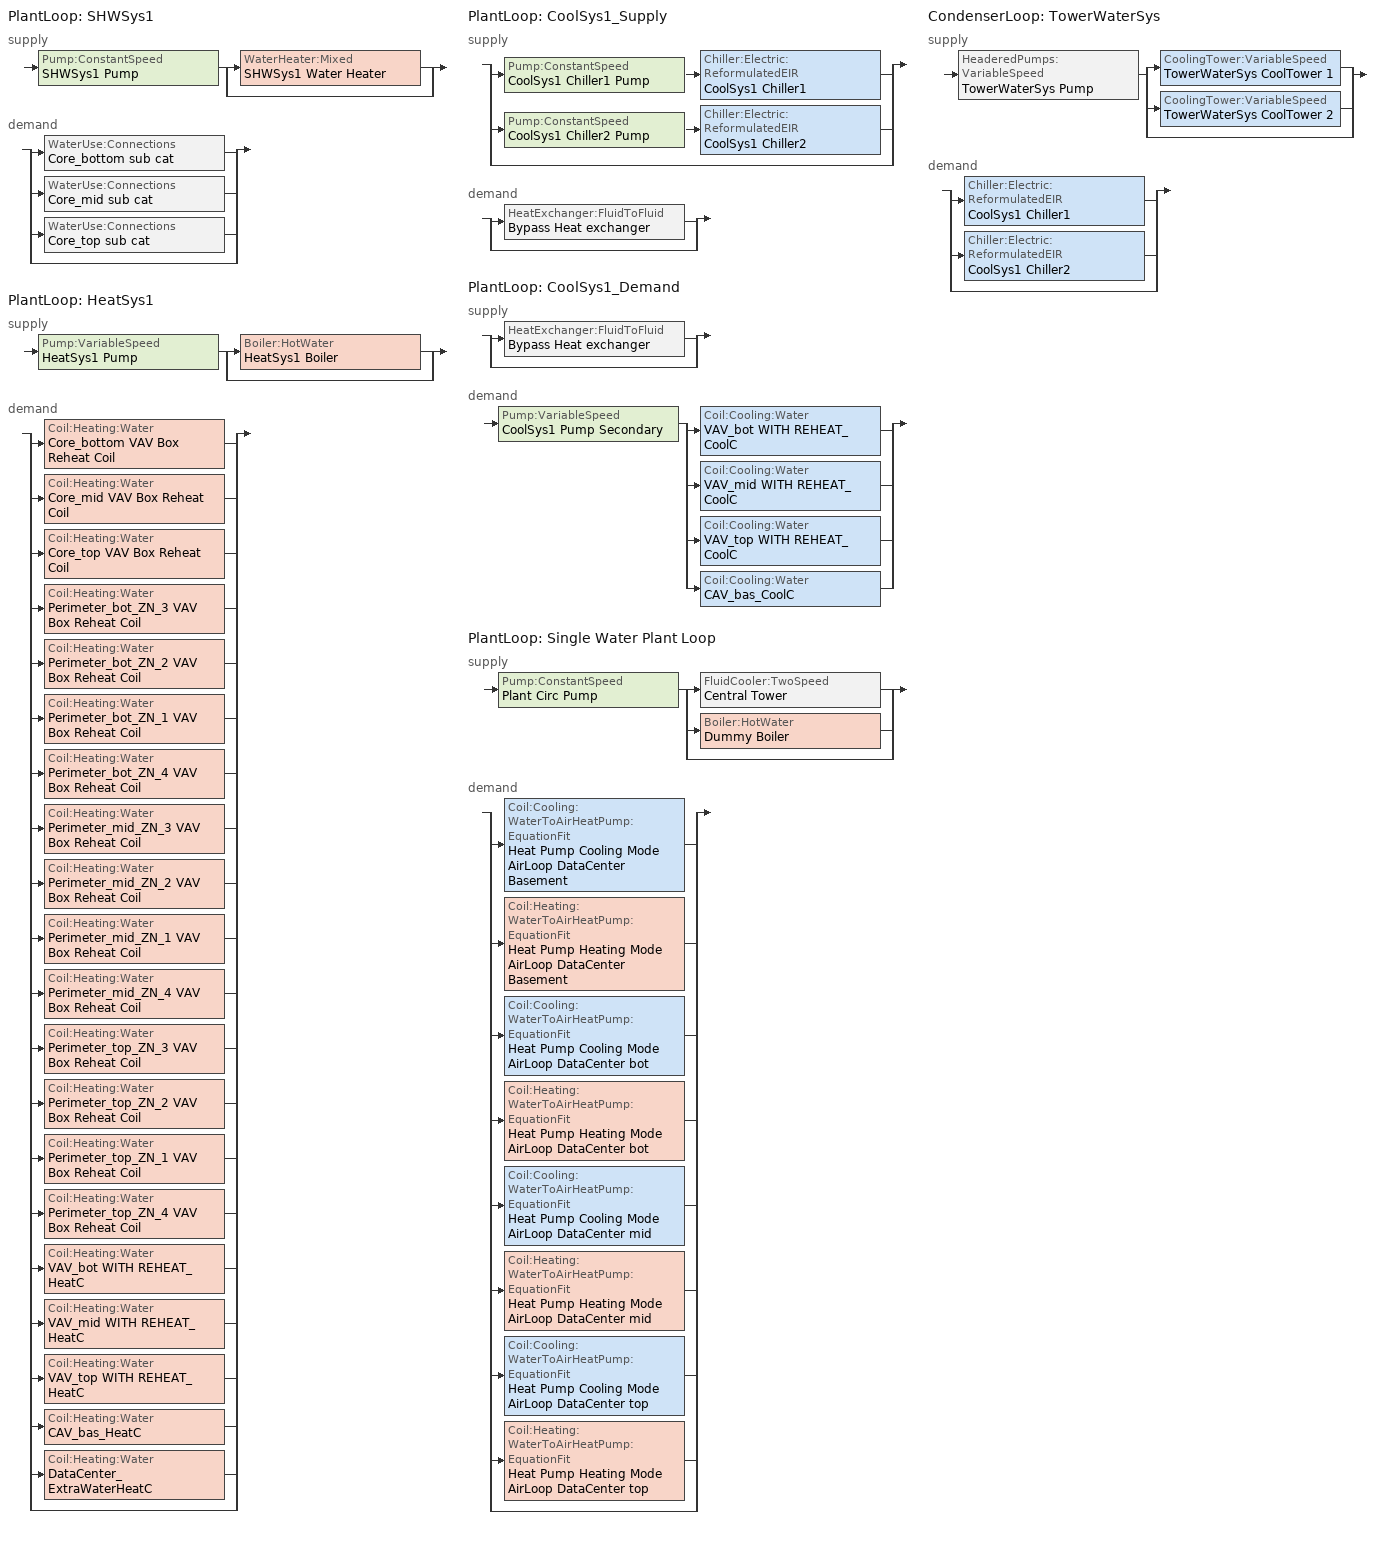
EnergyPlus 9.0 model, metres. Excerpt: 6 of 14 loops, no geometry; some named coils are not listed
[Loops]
PlantLoop 'SHWSys1'
 supply: Pump:ConstantSpeed 'SHWSys1 Pump' > split
  | WaterHeater:Mixed 'SHWSys1 Water Heater'
  | bypass
 demand: split
  | WaterUse:Connections 'Core_bottom sub cat'
  | WaterUse:Connections 'Core_mid sub cat'
  | WaterUse:Connections 'Core_top sub cat'
  | bypass
PlantLoop 'HeatSys1'
 supply: Pump:VariableSpeed 'HeatSys1 Pump' > split
  | Boiler:HotWater 'HeatSys1 Boiler'
  | bypass
 demand: split
  | Coil:Heating:Water 'Core_bottom VAV Box Reheat Coil'
  | Coil:Heating:Water 'Core_mid VAV Box Reheat Coil'
  | Coil:Heating:Water 'Core_top VAV Box Reheat Coil'
  | Coil:Heating:Water 'Perimeter_bot_ZN_3 VAV Box Reheat Coil'
  | Coil:Heating:Water 'Perimeter_bot_ZN_2 VAV Box Reheat Coil'
  | Coil:Heating:Water 'Perimeter_bot_ZN_1 VAV Box Reheat Coil'
  | Coil:Heating:Water 'Perimeter_bot_ZN_4 VAV Box Reheat Coil'
  | Coil:Heating:Water 'Perimeter_mid_ZN_3 VAV Box Reheat Coil'
  | Coil:Heating:Water 'Perimeter_mid_ZN_2 VAV Box Reheat Coil'
  | Coil:Heating:Water 'Perimeter_mid_ZN_1 VAV Box Reheat Coil'
  | Coil:Heating:Water 'Perimeter_mid_ZN_4 VAV Box Reheat Coil'
  | Coil:Heating:Water 'Perimeter_top_ZN_3 VAV Box Reheat Coil'
  | Coil:Heating:Water 'Perimeter_top_ZN_2 VAV Box Reheat Coil'
  | Coil:Heating:Water 'Perimeter_top_ZN_1 VAV Box Reheat Coil'
  | Coil:Heating:Water 'Perimeter_top_ZN_4 VAV Box Reheat Coil'
  | Coil:Heating:Water 'VAV_bot WITH REHEAT_HeatC'
  | Coil:Heating:Water 'VAV_mid WITH REHEAT_HeatC'
  | Coil:Heating:Water 'VAV_top WITH REHEAT_HeatC'
  | Coil:Heating:Water 'CAV_bas_HeatC'
  | Coil:Heating:Water 'DataCenter_ExtraWaterHeatC'
  | bypass
PlantLoop 'CoolSys1_Supply'
 supply: split
  | Pump:ConstantSpeed 'CoolSys1 Chiller1 Pump' > Chiller:Electric:ReformulatedEIR 'CoolSys1 Chiller1'
  | Pump:ConstantSpeed 'CoolSys1 Chiller2 Pump' > Chiller:Electric:ReformulatedEIR 'CoolSys1 Chiller2'
  | bypass
 demand: split
  | HeatExchanger:FluidToFluid 'Bypass Heat exchanger'
  | bypass
PlantLoop 'CoolSys1_Demand'
 supply: split
  | HeatExchanger:FluidToFluid 'Bypass Heat exchanger'
  | bypass
 demand: Pump:VariableSpeed 'CoolSys1 Pump Secondary' > split
  | Coil:Cooling:Water 'VAV_bot WITH REHEAT_CoolC'
  | Coil:Cooling:Water 'VAV_mid WITH REHEAT_CoolC'
  | Coil:Cooling:Water 'VAV_top WITH REHEAT_CoolC'
  | Coil:Cooling:Water 'CAV_bas_CoolC'
PlantLoop 'Single Water Plant Loop'
 supply: Pump:ConstantSpeed 'Plant Circ Pump' > split
  | FluidCooler:TwoSpeed 'Central Tower'
  | Boiler:HotWater 'Dummy Boiler'
  | bypass
 demand: split
  | Coil:Cooling:WaterToAirHeatPump:EquationFit 'Heat Pump Cooling Mode AirLoop DataCenter Basement'
  | Coil:Heating:WaterToAirHeatPump:EquationFit 'Heat Pump Heating Mode AirLoop DataCenter Basement'
  | Coil:Cooling:WaterToAirHeatPump:EquationFit 'Heat Pump Cooling Mode AirLoop DataCenter bot'
  | Coil:Heating:WaterToAirHeatPump:EquationFit 'Heat Pump Heating Mode AirLoop DataCenter bot'
  | Coil:Cooling:WaterToAirHeatPump:EquationFit 'Heat Pump Cooling Mode AirLoop DataCenter mid'
  | Coil:Heating:WaterToAirHeatPump:EquationFit 'Heat Pump Heating Mode AirLoop DataCenter mid'
  | Coil:Cooling:WaterToAirHeatPump:EquationFit 'Heat Pump Cooling Mode AirLoop DataCenter top'
  | Coil:Heating:WaterToAirHeatPump:EquationFit 'Heat Pump Heating Mode AirLoop DataCenter top'
  | bypass
CondenserLoop 'TowerWaterSys'
 supply: HeaderedPumps:VariableSpeed 'TowerWaterSys Pump' > split
  | CoolingTower:VariableSpeed 'TowerWaterSys CoolTower 1'
  | CoolingTower:VariableSpeed 'TowerWaterSys CoolTower 2'
  | bypass
 demand: split
  | Chiller:Electric:ReformulatedEIR 'CoolSys1 Chiller1'
  | Chiller:Electric:ReformulatedEIR 'CoolSys1 Chiller2'
  | bypass
[Sizing:Plant]
Name | Loop Type | Design Loop Exit Temperature {C} | Loop Design Temperature Difference {deltaC} | Sizing Option | Zone Timesteps in Averaging Window | Coincident Sizing Factor Mode
SHWSys1 | Heating | 60 | 5
HeatSys1 | Heating | 82 | 11
CoolSys1_Supply; CoolSys1_Demand | Cooling | 6.67 | 8.33
TowerWaterSys | Condenser | 29.4444 | 5.55556 | Coincident | 6 | GlobalCoolingSizingFactor
Single Water Plant Loop | Heating | 39 | 11
[PlantLoop] Minimum Loop Flow Rate {m3/s}=0
Name | Fluid Type | Plant Equipment Operation Scheme | Maximum Loop Temperature {C} | Minimum Loop Temperature {C} | Maximum Loop Flow Rate {m3/s} | Plant Loop Volume {m3} | Load Distribution Scheme | User Defined Fluid Type | Plant Loop Demand Calculation Scheme
SHWSys1 | WATER | SHWSys1 Loop Operation Scheme List | 60 | 10 | AUTOSIZE | AUTOSIZE | Optimal
HeatSys1 | WATER | HeatSys1 Loop Operation Scheme List | 100 | 10 | AUTOSIZE | AUTOSIZE | Optimal
CoolSys1_Supply | WATER | CoolSys1 Loop Operation Scheme List | 98 | 1 | AUTOSIZE | autocalculate | UniformLoad
CoolSys1_Demand | Water | CoolSys1 Sec Loop Operation | 98 | 1 | autosize | autocalculate | UniformLoad
Single Water Plant Loop | UserDefinedFluidType | Plant Loop Operation | 35 | 10 | autosize | autocalculate | SequentialLoad | EthyleneGlycol40Percent | DualSetpointDeadband
[CondenserLoop]
TowerWaterSys: Fluid Type=Water; Condenser Equipment Operation Scheme=TowerWaterSys Loop Operation Scheme List; Maximum Loop Temperature {C}=80; Minimum Loop Temperature {C}=5; Maximum Loop Flow Rate {m3/s}=AUTOSIZE; Minimum Loop Flow Rate {m3/s}=0; Condenser Loop Volume {m3}=AUTOSIZE; Load Distribution Scheme=SequentialLoad
[PlantEquipmentOperationSchemes]
Name | Control Scheme 1 | Control Scheme 1 Schedule
SHWSys1 Loop Operation Scheme List | SHWSys1 Operation Scheme | PlantOnSched
HeatSys1 Loop Operation Scheme List | HeatSys1 Operation Scheme | PlantOnSched
CoolSys1 Loop Operation Scheme List | CoolSys1 Operation Scheme | PlantOnSched
CoolSys1 Sec Loop Operation | CoolSys1 Sec Operation Scheme | PlantOnSched
Plant Loop Operation | WSHPPlant Operation Scheme | Always_On
[CondenserEquipmentOperationSchemes]
TowerWaterSys Loop Operation Scheme List: Control Scheme 1=TowerWaterSys Operation Scheme; Control Scheme 1 Schedule=PlantOnSched
[PlantEquipmentOperation:CoolingLoad] Load Range 1 Lower Limit {W}=0; Load Range 1 Upper Limit {W}=957015
Name | Range 1 Equipment List | Load Range 2 Lower Limit {W} | Load Range 2 Upper Limit {W} | Range 2 Equipment List
CoolSys1 Operation Scheme | CoolSys1 Equipment List 1 | 957015 | 100000000000000 | CoolSys1 Equipment List 2
CoolSys1 Sec Operation Scheme | CoolSys1 HeatExchanger
TowerWaterSys Operation Scheme | TowerWaterSys Equipment List 1 | 957015 | 100000000000000 | TowerWaterSys Equipment List 2
[PlantEquipmentOperation:HeatingLoad] Load Range 1 Lower Limit {W}=0; Load Range 1 Upper Limit {W}=1000000000000000
Name | Range 1 Equipment List
SHWSys1 Operation Scheme | SHWSys1 Equipment List
HeatSys1 Operation Scheme | HeatSys1 Equipment List
[PlantEquipmentOperation:ComponentSetpoint]
WSHPPlant Operation Scheme: Equipment 1=Central Tower; Component 1 Flow Rate {m3/s}=autosize; Operation 1 Type=Cooling; Equipment 2=Dummy Boiler; Component 2 Flow Rate {m3/s}=autosize; Operation 2 Type=Heating
[PlantEquipmentList]
SHWSys1 Equipment List: SHWSys1 Water Heater
HeatSys1 Equipment List: HeatSys1 Boiler
CoolSys1 Equipment List 1: CoolSys1 Chiller1
CoolSys1 Equipment List 2: CoolSys1 Chiller1, CoolSys1 Chiller2
CoolSys1 HeatExchanger: Bypass Heat exchanger
[CondenserEquipmentList]
TowerWaterSys Equipment List 1: TowerWaterSys CoolTower 1
TowerWaterSys Equipment List 2: TowerWaterSys CoolTower 1, TowerWaterSys CoolTower 2
[SetpointManager:Scheduled] Control Variable=Temperature
Name | Schedule | Setpoint Node or NodeList
SHWSys1 Loop Setpoint Manager | SHWSys1-Loop-Temp-Schedule | SHWSys1 Supply Outlet Node
HeatSys1 Loop Setpoint Manager | HW-Loop-Temp-Schedule | HeatSys1 Supply Outlet Node
CoolSys1 Loop Setpoint Manager | CW-Loop-Temp-Schedule | CoolSys1 Supply Outlet Node
TowerWaterSystem Loop Setpoint Manager | Tower-Loop-Temp-Schedule | TowerWaterSys Supply Outlet Node
CoolSys1 Loop Plant Demand Inlet Setpoint Manager | CW-Loop-Temp-Schedule | CoolSys1 Demand Inlet Node
HeatSys1 Boiler Setpoint Manager | HW-Loop-Temp-Schedule | HeatSys1 Supply Equipment Outlet Node
[SetpointManager:Scheduled:DualSetpoint]
Water Loop Setpoint Manager: Control Variable=Temperature; High Setpoint Schedule=PLANT LOOP HIGH TEMP SCHEDULE; Low Setpoint Schedule=PLANT LOOP LOW TEMP SCHEDULE; Setpoint Node or NodeList=Plant Supply Outlet Node
[Boiler:HotWater] Efficiency Curve Temperature Evaluation Variable=LeavingBoiler; Minimum Part Load Ratio=0; Maximum Part Load Ratio=1.2; Optimum Part Load Ratio=1; Water Outlet Upper Temperature Limit {C}=95
Name | Fuel Type | Nominal Capacity {W} | Nominal Thermal Efficiency | Normalized Boiler Efficiency Curve | Design Water Flow Rate {m3/s} | Boiler Flow Mode
HeatSys1 Boiler | NATURALGAS | 2.12113e+06 | 0.8125 | HeatSys1 Boiler Efficiency Curve | AUTOSIZE | LeavingSetpointModulated
Dummy Boiler | NaturalGas | 93894.07 | 0.8 | Dummy Boiler Efficiency Curve | autosize | ConstantFlow
[Chiller:Electric:ReformulatedEIR] Reference Capacity {W}=957015; Reference COP {W/W}=5.33; Reference Leaving Chilled Water Temperature {C}=6.67; Reference Leaving Condenser Water Temperature {C}=34.4444; Reference Chilled Water Flow Rate {m3/s}=0.0271745; Reference Condenser Water Flow Rate {m3/s}=AutoSize; Cooling Capacity Function of Temperature Curve=WC_PD_2010_PB_CAPFT; Electric Input to Cooling Output Ratio Function of Temperature Curve=WC_PD_2010_PB_EIRFT; Electric Input to Cooling Output Ratio Function of Part Load Ratio Curve Type=LeavingCondenserWaterTemperature; Electric Input to Cooling Output Ratio Function of Part Load Ratio Curve=WC_PD_150to300_2010_PB_EIRFPLR; Minimum Part Load Ratio=0.1; Maximum Part Load Ratio=1; Optimum Part Load Ratio=1; Minimum Unloading Ratio=0.1; Leaving Chilled Water Lower Temperature Limit {C}=5; Chiller Flow Mode Type=ConstantFlow; Design Heat Recovery Water Flow Rate {m3/s}=0
CoolSys1 Chiller1; CoolSys1 Chiller2
[WaterHeater:Mixed]
SHWSys1 Water Heater: Tank Volume {m3}=1.135624; Setpoint Temperature Schedule=SHWSys1 Water Heater Setpoint Temperature Schedule; Deadband Temperature Difference {deltaC}=2; Maximum Temperature Limit {C}=82.2222; Heater Control Type=Cycle; Heater Maximum Capacity {W}=87921.32; Heater Fuel Type=NATURALGAS; Heater Thermal Efficiency=0.803989; Off Cycle Parasitic Fuel Consumption Rate {W}=7280.88; Off Cycle Parasitic Fuel Type=NATURALGAS; Off Cycle Parasitic Heat Fraction to Tank=0.8; On Cycle Parasitic Fuel Consumption Rate {W}=7280.88; On Cycle Parasitic Fuel Type=NATURALGAS; Ambient Temperature Indicator=zone; Ambient Temperature Zone=BASEMENT; Off Cycle Loss Coefficient to Ambient Temperature {W/K}=11.2541; On Cycle Loss Coefficient to Ambient Temperature {W/K}=11.2541; Use Side Effectiveness=1; Source Side Effectiveness=1; Use Side Design Flow Rate {m3/s}=AUTOSIZE; Source Side Design Flow Rate {m3/s}=AUTOSIZE; Indirect Water Heating Recovery Time {hr}=1.5
[CoolingTower:VariableSpeed] Model Type=CoolToolsCrossFlow; Design Inlet Air Wet-Bulb Temperature {C}=20; Design Approach Temperature {deltaC}=5.55556; Design Range Temperature {deltaC}=5.55556; Design Water Flow Rate {m3/s}=0.039354; Design Air Flow Rate {m3/s}=autosize; Design Fan Power {W}=13998.5; Fan Power Ratio Function of Air Flow Rate Ratio Curve=Tower_Fan_Curve; Minimum Air Flow Rate Ratio=0.2; Fraction of Tower Capacity in Free Convection Regime=0.125; Number of Cells=2; Cell Control              !- Cell Control=MaximalCell; Sizing Factor=1
TowerWaterSys CoolTower 1; TowerWaterSys CoolTower 2
[FluidCooler:TwoSpeed]
Central Tower: Performance Input Method=NominalCapacity; Low Fan Speed U-Factor Times Area Sizing Factor=0.6; High Speed Nominal Capacity {W}=582060; Low Speed Nominal Capacity {W}=291030; Low Speed Nominal Capacity Sizing Factor=0.5; Design Entering Water Temperature {C}=51.67; Design Entering Air Temperature {C}=35; Design Entering Air Wet-bulb Temperature {C}=25.6; Design Water Flow Rate {m3/s}=autosize; High Fan Speed Air Flow Rate {m3/s}=autosize; High Fan Speed Fan Power {W}=43776.2; Low Fan Speed Air Flow Rate {m3/s}=autocalculate; Low Fan Speed Air Flow Rate Sizing Factor=0.5; Low Fan Speed Fan Power {W}=autocalculate; Low Fan Speed Fan Power Sizing Factor=0.16
[Pump:ConstantSpeed] Fraction of Motor Inefficiencies to Fluid Stream=0; Pump Control Type=Intermittent
Name | Design Flow Rate {m3/s} | Design Pump Head {Pa} | Design Power Consumption {W} | Motor Efficiency
SHWSys1 Pump | AUTOSIZE | 29891 | AUTOSIZE | 0.3
CoolSys1 Chiller1 Pump; CoolSys1 Chiller2 Pump | AUTOSIZE | 44761.3 | AUTOSIZE | 0.909
Plant Circ Pump | autosize | 179045 | autosize | 0.909
[Pump:VariableSpeed]
HeatSys1 Pump: AUTOSIZE, 179352, AUTOSIZE, 0.909, 0, 0, 0.0205, 0.4101, 0.5753, 0, Intermittent
CoolSys1 Pump Secondary: autosize, 134284, autosize, 0.909, 0, 0, 0.0205, 0.4101, 0.5753, 0, Intermittent
[HeaderedPumps:VariableSpeed]
TowerWaterSys Pump: Total Design Flow Rate {m3/s}=AUTOSIZE; Number of Pumps in Bank=2; Flow Sequencing Control Scheme=SEQUENTIAL; Design Pump Head {Pa}=148557; Design Power Consumption {W}=autosize; Motor Efficiency=0.909; Fraction of Motor Inefficiencies to Fluid Stream=0; Coefficient 1 of the Part Load Performance Curve=0; Coefficient 2 of the Part Load Performance Curve=0.0216; Coefficient 3 of the Part Load Performance Curve=-0.0325; Coefficient 4 of the Part Load Performance Curve=1.0095; Minimum Flow Rate Fraction=0; Pump Control Type=Intermittent
[Coil:Heating:Water] Availability Schedule=ALWAYS_ON; U-Factor Times Area Value {W/K}=AUTOSIZE; Maximum Water Flow Rate {m3/s}=AUTOSIZE; Performance Input Method=UFactorTimesAreaAndDesignWaterFlowRate; Rated Capacity {W}=AUTOSIZE; Rated Inlet Water Temperature {C}=82.2; Rated Inlet Air Temperature {C}=12.8; Rated Outlet Water Temperature {C}=71.1; Rated Outlet Air Temperature {C}=40
Core_bottom VAV Box Reheat Coil; Core_mid VAV Box Reheat Coil; Core_top VAV Box Reheat Coil; Perimeter_bot_ZN_3 VAV Box Reheat Coil; Perimeter_bot_ZN_2 VAV Box Reheat Coil; Perimeter_bot_ZN_1 VAV Box Reheat Coil; Perimeter_bot_ZN_4 VAV Box Reheat Coil; Perimeter_mid_ZN_3 VAV Box Reheat Coil; Perimeter_mid_ZN_2 VAV Box Reheat Coil; Perimeter_mid_ZN_1 VAV Box Reheat Coil; Perimeter_mid_ZN_4 VAV Box Reheat Coil; Perimeter_top_ZN_3 VAV Box Reheat Coil; Perimeter_top_ZN_2 VAV Box Reheat Coil; Perimeter_top_ZN_1 VAV Box Reheat Coil; Perimeter_top_ZN_4 VAV Box Reheat Coil
[Coil:Cooling:WaterToAirHeatPump:EquationFit] Rated Air Flow Rate {m3/s}=autosize; Rated Water Flow Rate {m3/s}=autosize; Gross Rated Total Cooling Capacity {W}=autosize; Gross Rated Sensible Cooling Capacity {W}=autosize; Total Cooling Capacity Coefficient 1=-4.30267; Total Cooling Capacity Coefficient 2=7.18537; Total Cooling Capacity Coefficient 3=-2.23947; Total Cooling Capacity Coefficient 4=0.139996; Total Cooling Capacity Coefficient 5=0.10266; Sensible Cooling Capacity Coefficient 1=6.00194; Sensible Cooling Capacity Coefficient 2=22.6301; Sensible Cooling Capacity Coefficient 3=-26.7961; Sensible Cooling Capacity Coefficient 4=-1.72375; Sensible Cooling Capacity Coefficient 5=0.490645; Sensible Cooling Capacity Coefficient 6=0.0693119; Cooling Power Consumption Coefficient 1=-5.67776; Cooling Power Consumption Coefficient 2=0.438988; Cooling Power Consumption Coefficient 3=5.84528; Cooling Power Consumption Coefficient 4=0.141606; Cooling Power Consumption Coefficient 5=-0.168728; Nominal Time for Condensate Removal to Begin {s}=0; Ratio of Initial Moisture Evaporation Rate and Steady State Latent Capacity=0
Name | Gross Rated Cooling COP
Heat Pump Cooling Mode AirLoop DataCenter Basement | 3.87874
Heat Pump Cooling Mode AirLoop DataCenter bot; Heat Pump Cooling Mode AirLoop DataCenter mid; Heat Pump Cooling Mode AirLoop DataCenter top | 4.00526
[Coil:Heating:WaterToAirHeatPump:EquationFit] Rated Air Flow Rate {m3/s}=autosize; Rated Water Flow Rate {m3/s}=autosize; Gross Rated Heating Capacity {W}=autosize; Gross Rated Heating COP=4.2; Heating Capacity Coefficient 1=0.237847; Heating Capacity Coefficient 2=-3.35824; Heating Capacity Coefficient 3=3.8064; Heating Capacity Coefficient 4=0.1792; Heating Capacity Coefficient 5=0.128607; Heating Power Consumption Coefficient 1=-3.79176; Heating Power Consumption Coefficient 2=3.38799; Heating Power Consumption Coefficient 3=1.50226; Heating Power Consumption Coefficient 4=-0.177654; Heating Power Consumption Coefficient 5=-0.10308
Heat Pump HEATING Mode AirLoop DataCenter Basement; Heat Pump HEATING Mode AirLoop DataCenter bot; Heat Pump HEATING Mode AirLoop DataCenter mid; Heat Pump HEATING Mode AirLoop DataCenter top
[WaterUse:Equipment] Peak Flow Rate {m3/s}=3.66667e-05; Flow Rate Fraction Schedule=BLDG_SWH_SCH
Name | Target Temperature Schedule | Hot Water Supply Temperature Schedule | Zone | Sensible Fraction Schedule | Latent Fraction Schedule
Core_bottom sub cat | Core_bottom sub cat Temp Sched | Core_bottom sub catHot Supply Temp Sched | Core_bottom | Core_bottom sub cat Sensible fract sched | Core_bottom sub cat Latent fract sched
Core_mid sub cat | Core_mid sub cat Temp Sched | Core_mid sub catHot Supply Temp Sched | Core_mid | Core_mid sub cat Sensible fract sched | Core_mid sub cat Latent fract sched
Core_top sub cat | Core_top sub cat Temp Sched | Core_top sub catHot Supply Temp Sched | Core_top | Core_top sub cat Sensible fract sched | Core_top sub cat Latent fract sched
[WaterUse:Connections]
Name | Water Use Equipment 1
Core_bottom sub cat | Core_bottom sub cat
Core_mid sub cat | Core_mid sub cat
Core_top sub cat | Core_top sub cat
[EnergyManagementSystem:Sensor]
Name | Output:Variable or Output:Meter Index Key | Output:Variable or Output:Meter
DataCenter_FanMassFlow | AirLoop DataCenter Basement Supply Fan Outlet | System Node Mass Flow Rate
DataCenter_CLG_SP | Cooling Coil Air Outlet Node AirLoop DataCenter Basement | System Node Setpoint Temperature
Tower_PumpMassFlow | TowerWaterSys Supply Inlet Node | System Node Mass Flow Rate
Chiller1_Status | CoolSys1 Chiller1 | Chiller Electric Power
Chiller2_Status | CoolSys1 Chiller2 | Chiller Electric Power
BoilerPLR | HeatSys1 Boiler | Boiler Part Load Ratio
ChillerPlantDemandLoad | CoolSys1_Supply | Plant Supply Side Cooling Demand Rate
[EnergyManagementSystem:Actuator]
Name | Actuated Component Unique | Actuated Component Type | Actuated Component Control Type
Chiller2PumpStatus | COOLSYS1 CHILLER2 PUMP | Plant Component Pump:ConstantSpeed | On/Off Supervisory
Chiller1PumpFlow | COOLSYS1 CHILLER1 PUMP | Pump | Pump Mass Flow Rate
Chiller2PumpFlow | COOLSYS1 CHILLER2 PUMP | Pump | Pump Mass Flow Rate
Chiller2Status | COOLSYS1 CHILLER2 | Plant Component Chiller:Electric:ReformulatedEIR | On/Off Supervisory
[EnergyManagementSystem:Program]
SET_Perimeter_top_ZN_3_Light_EMS_Program: SET Perimeter_top_ZN_3_LSr_IP=0.093*Perimeter_top_ZN_3_LSr/Perimeter_top_ZN_3_Area; IF (Perimeter_top_ZN_3_Occ_Sensor <= 0) && (Perimeter_top_ZN_3_LSr_IP >= 0.02); SET Perimeter_top_ZN_3_Light_Actuator = 0.02*Perimeter_top_ZN_3_Area/0.09290304; ELSE; SET Perimeter_top_ZN_3_Light_Actuator = NULL; ENDIF
SET_Perimeter_top_ZN_2_Light_EMS_Program: SET Perimeter_top_ZN_2_LSr_IP=0.093*Perimeter_top_ZN_2_LSr/Perimeter_top_ZN_2_Area; IF (Perimeter_top_ZN_2_Occ_Sensor <= 0) && (Perimeter_top_ZN_2_LSr_IP >= 0.02); SET Perimeter_top_ZN_2_Light_Actuator = 0.02*Perimeter_top_ZN_2_Area/0.09290304; ELSE; SET Perimeter_top_ZN_2_Light_Actuator = NULL; ENDIF
SET_Perimeter_top_ZN_1_Light_EMS_Program: SET Perimeter_top_ZN_1_LSr_IP=0.093*Perimeter_top_ZN_1_LSr/Perimeter_top_ZN_1_Area; IF (Perimeter_top_ZN_1_Occ_Sensor <= 0) && (Perimeter_top_ZN_1_LSr_IP >= 0.02); SET Perimeter_top_ZN_1_Light_Actuator = 0.02*Perimeter_top_ZN_1_Area/0.09290304; ELSE; SET Perimeter_top_ZN_1_Light_Actuator = NULL; ENDIF
SET_Perimeter_top_ZN_4_Light_EMS_Program: SET Perimeter_top_ZN_4_LSr_IP=0.093*Perimeter_top_ZN_4_LSr/Perimeter_top_ZN_4_Area; IF (Perimeter_top_ZN_4_Occ_Sensor <= 0) && (Perimeter_top_ZN_4_LSr_IP >= 0.02); SET Perimeter_top_ZN_4_Light_Actuator = 0.02*Perimeter_top_ZN_4_Area/0.09290304; ELSE; SET Perimeter_top_ZN_4_Light_Actuator = NULL; ENDIF
[EnergyManagementSystem:GlobalVariable]
DataCenter_PreheatDeltaT
Wired_LTG
BoilerType; CapRated; EtRated; PLRx; Ecx; SkinLossRate
[EnergyManagementSystem:OutputVariable]
Name | EMS Variable | Type of Data in Variable | Update Frequency | Units
DataCenter_ExtraElecHeatC_Status | DataCenter_ExtraElecHeatC_Status | Averaged | SystemTimeStep
DataCenter_ExtraWaterHeatC_Status | DataCenter_ExtraWaterHeatC_Status | Averaged | SystemTimeStep
DataCenter_PreheatDeltaT | DataCenter_PreheatDeltaT | Averaged | SystemTimeStep
Wired_LTG | Wired_LTG | Summed | ZoneTimeStep | J
[EnergyManagementSystem:InternalVariable]
Chiller2PumpDesignFlow: Internal Data Index Key=COOLSYS1 CHILLER2 PUMP; Internal Data Type=Pump Maximum Mass Flow Rate
[ElectricLoadCenter:Transformer]
Transformer 1: Availability Schedule=Always_On; Transformer Usage=PowerInFromGrid; Rated Capacity {VA}=500000; Phase=3; Conductor Material=Aluminum; Full Load Temperature Rise {C}=150; Fraction of Eddy Current Losses=0.1; Performance Input Method=NominalEfficiency; Nameplate Efficiency=0.991; Per Unit Load for Nameplate Efficiency=0.35; Reference Temperature for Nameplate Efficiency {C}=75; Consider Transformer Loss for Utility Cost=Yes; Meter 1=Wired_LTG_Electricity; Meter 2=Wired_Int_EQUIP
[HeatExchanger:FluidToFluid]
Bypass Heat exchanger: Availability Schedule=ALWAYS_ON; Loop Demand Side Design Flow Rate {m3/s}=autosize; Loop Supply Side Design Flow Rate {m3/s}=autosize; Heat Exchange Model Type=Ideal; Heat Exchanger U-Factor Times Area Value {W/K}=autosize; Control Type=UncontrolledOn; Minimum Temperature Difference to Activate Heat Exchanger {deltaC}=0.01; Heat Transfer Metering End Use Type=LoopToLoop; Component Override Cooling Control Temperature Mode=Loop; Sizing Factor=1
[Schedule:Compact]
ALWAYS_ON; PlantOnSched: Through: 12/31, For: AllDays, Until: 24:00, 1
BLDG_SWH_SCH: Through: 12/31, For: Weekdays SummerDesignDay, Until: 05:00, 0, Until: 06:00, 0, Until: 07:00, 0.07, Until: 08:00, 0.19, Until: 09:00, 0.35, Until: 10:00, 0.38, Until: 11:00, 0.39, Until: 12:00, 0.47, Until: 13:00, 0.57, Until: 14:00, 0.54, Until: 15:00, 0.34, Until: 16:00, 0.33, Until: 17:00, 0.44, Until: 18:00, 0.26, Until: 19:00, 0.21, Until: 20:00, 0.15, Until: 21:00, 0.17, Until: 22:00, 0.08, Until: 24:00, 0.05, For: Saturday WinterDesignDay, Until: 05:00, 0, Until: 06:00, 0, Until: 07:00, 0.07, Until: 08:00, 0.11, Until: 09:00, 0.15, Until: 10:00, 0.21, Until: 11:00, 0.19, Until: 12:00, 0.23, Until: 13:00, 0.2, Until: 14:00, 0.19, Until: 15:00, 0.15, Until: 16:00, 0.13, Until: 17:00, 0.14, Until: 21:00, 0.07, Until: 22:00, 0.09, Until: 24:00, 0.05, For: Sunday Holidays AllOtherDays, Until: 06:00, 0, Until: 07:00, 0.07, Until: 11:00, 0.04, Until: 13:00, 0.06, Until: 14:00, 0.09, Until: 15:00, 0.06, Until: 21:00, 0.04, Until: 22:00, 0.07, Until: 24:00, 0.04
CW-Loop-Temp-Schedule: Through: 12/31, For: AllDays, Until: 24:00, 6.7
HW-Loop-Temp-Schedule: Through: 12/31, For: AllDays, Until: 24:00, 82
Tower-Loop-Temp-Schedule: Through: 12/31, For: AllDays, Until: 24:00, 21.1
Core_bottom sub cat Latent fract sched; Core_mid sub cat Latent fract sched; Core_top sub cat Latent fract sched: Through: 12/31, For: AllDays, Until: 24:00, 0.05
Core_bottom sub cat Sensible fract sched; Core_mid sub cat Sensible fract sched; Core_top sub cat Sensible fract sched: Through: 12/31, For: AllDays, Until: 24:00, 0.2
Core_bottom sub cat Temp Sched; Core_mid sub cat Temp Sched; Core_top sub cat Temp Sched; SHWSys1-Loop-Temp-Schedule; SHWSys1 Water Heater Setpoint Temperature Schedule: Through: 12/31, For: AllDays, Until: 24:00, 60
Core_bottom sub catHot Supply Temp Sched; Core_mid sub catHot Supply Temp Sched; Core_top sub catHot Supply Temp Sched: Through: 12/31, For: AllDays, Until: 24:00, 55
PLANT LOOP HIGH TEMP SCHEDULE: Through: 12/31, For: Alldays, Until: 24:00, 18.33
PLANT LOOP LOW TEMP SCHEDULE: Through: 12/31, For: Alldays, Until: 24:00, 5
[Curve:Biquadratic] Minimum Value of x=5; Maximum Value of x=10; Minimum Value of y=17.78; Maximum Value of y=46.11
Name | Coefficient1 Constant | Coefficient2 x | Coefficient3 x**2 | Coefficient4 y | Coefficient5 y**2 | Coefficient6 x*y
WC_PD_2010_PB_CAPFT | 0.906117 | 0.0292267 | -0.0003665 | -0.0009698 | -9.07e-05 | 0.0002535
WC_PD_2010_PB_EIRFT | 0.361778 | -0.0230016 | 0.0009672 | 0.0131801 | 0.0003761 | -0.0007121
[Curve:Bicubic]
WC_PD_150TO300_2010_PB_EIRFPLR: Coefficient1 Constant=-0.136053; Coefficient2 x=0.0086427; Coefficient3 x**2=3.85558e-06; Coefficient4 y=1.02403; Coefficient5 y**2=0.0604744; Coefficient6 x*y=-0.00894786; Coefficient7 x**3=0; Coefficient8 y**3=0.057066; Coefficient9 x**2*y=0; Coefficient10 x*y**2=0; Minimum Value of x=31.13; Maximum Value of x=36.52; Minimum Value of y=0.19; Maximum Value of y=1.03
[Curve:Quadratic] Coefficient1 Constant=1; Coefficient2 x=0; Coefficient3 x**2=0; Minimum Value of x=0; Maximum Value of x=1
HeatSys1 Boiler Efficiency Curve; Dummy Boiler Efficiency Curve
[Curve:Cubic]
Tower_Fan_Curve: Coefficient1 Constant=0; Coefficient2 x=0; Coefficient3 x**2=0; Coefficient4 x**3=1; Minimum Value of x=0; Maximum Value of x=1
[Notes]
The DOE Prototype Building Models were developed by Pacific Northwest National Laboratory (PNNL), under contract with the U.S.
Department of Energy (DOE).  These building models were derived from DOE's Commercial Reference Building Models with modifications
based on input from the ASHRAE Standard 90.1 committee, the Advanced Energy Design Guide series, and building industry experts. The
prototypes models were developed to quantify energy saving impacts from newly published editions of ASHRAE Standard 90.1, 189.1, IECC,
and other energy codes and standards.  The basic building descriptions can be found in the Scorecards posted at www.energycodes.gov
website. The recommended citation of the prototype models is
DOE and PNNL. 2020. Commercial Prototype Building Models, Richland, WA, Pacific Northwest National Laboratory. Available at https://www.energycodes.gov/development/commercial/prototype_models.
Detailed descriptions of the prototype model development and addenda modeling strategies can be found in the following  reports:
DOE, 2020. Preliminary Energy Savings Analysis: ANSI/ASHRAE/IES Standard 90.1-2019. Report prepared by Zhang, J., M. Rosenberg, J.
Lerond, Y. Xie, Nambia, C., Y. Chen, R. Hart, M. Halverson, D. Maddox, and S. Goel, Richland, WA, Pacific Northwest National Laboratory.
Zhang, J., Y. Chen, Y. Xie, M. Rosenberg, R. Hart. Energy and Energy Cost Savings Analysis of the 2018 IECC for Commercial Buildings.
2018. PNNL-28125. Richland, WA: Pacific Northwest National Laboratory.
DOE. 2017. Energy Savings Analysis: ANSI/ASHRAE/IES Standard 90.1-2016. Prepared by Athalye, R.A, M.A. Halverson, M.I. Rosenberg, B. Liu,
J. Zhang, R. Hart, V.V. Mendon, S. Goel, Y. Chen, Y. Xie, and M. Zhao, Richland, WA, Pacific Northwest National Laboratory. https://www.energycodes.gov/sites/default/files/documents/02202018_Standard_90.1-2016_Determination_TSD.pdf.
Zhang, J., Y. Xie, R.A. Athalye, J. Zhuge, M. Rosenberg, R. Hart, and B. Liu. Energy and Energy Cost Savings Analysis of the 2015 IECC
for Commercial Buildings. 2015. PNNL-24269 Rev. 1. Richland, WA: Pacific Northwest National
Laboratory. https://www.energycodes.gov/sites/default/files/documents/2015_IECC_Commercial_Analysis.pdf.
Halverson M.A., M.I. Rosenberg, W. Wang, J. Zhang, V.V. Mendon, R.A. Athalye, Y. Xie, R. Hart, S. Goel, 2014. ANSI/ASHRAE/IES Standard
90.1-2013 Determination of Energy Savings: Quantitative Analysis, PNNL-23479. Richland, WA: Pacific Northwest National Laboratory. https://www.energycodes.gov/sites/default/files/documents/901-2013_finalCommercialDeterminationQuantitativeAnalysis_TSD_0.pdf.
Goel S., R.A. Athalye, W. Wang, J. Zhang, M.I. Rosenberg, Y. Xie, and R. Hart, et al. 2014. Enhancements to ASHRAE Standard 90.1
Prototype Building Models. PNNL-23269. Richland, WA: Pacific Northwest National Laboratory. https://www.pnnl.gov/main/publications/external/technical_reports/PNNL-23269.pdf.
Zhang J., R.A. Athalye, R. Hart, M.I. Rosenberg, Y. Xie, S. Goel, and V.V. Mendon, et al. 2013. Energy and Energy Cost Savings Analysis
of the IECC for Commercial Buildings. PNNL-22760. Richland, WA: Pacific Northwest National Laboratory. http://www.pnnl.gov/main/publications/external/technical_reports/PNNL-22760.pdf.
Thornton B.A., M.I. Rosenberg, E.E. Richman, W. Wang, Y. Xie, J. Zhang, H. Cho, VV Mendon, R.A. Athalye, and B. Liu. 2011. Achieving
the 30% Goal: Energy and Cost Savings Analysis of ASHRAE Standard 90.1-2010. PNNL-20405. Richland, WA: Pacific Northwest National
Laboratory.  https://www.energycodes.gov/sites/default/files/documents/BECP_Energy_Cost_Savings_STD2010_May2011_v00.pdf.
WeatherFile:  USA_AK_Fairbanks.Intl.AP.702610_TMY3.epw
BEGIN ECONOMIZER MAP
NOTE: no economizer map is created for this prototype due to water cooling
END ECONOMIZER MAP
GPARM parameters as input:
Case = ASHRAE901_OfficeLarge_STD2019_Fairbanks
basement_tempt = Zone8_nonres_R15_OfficeLarge_Fairbanks_STD2016_out.idf
avg_oa_tempt_ip = 29.255
maxdiff_oa_tempt_ip = 65.16
ext_wall_type = MassWall
nonres_ext_wall_ufactor = 0.272556624
roof_type = MetalDeckRoof
nonres_roof_ufactor = 0.158991364
roof_solar_absorp = 0.7
roof_emissivity = 0.9
nonres_window =
sidelighting_control = yes_AY
LPD_office = 6.888902667
exterior_lights_watts = 0
exterior_lights_watts_a = 12979.2
exterior_lights_watts_b = 968
economizer = DifferentialDryBulb
skip_economizer_control = Yes
damper_sche = MinOA_MotorizedDamper_Sched
condenser_pump_head = 148556.6249
chilledwater_pump_head = 44761.27683
chilledwater_pump_secondary_head = 134283.8305
avg_oa_tempt = -1.525
maxdiff_oa_tempt = 36.2
oa_flow_per_area = 0.000431773
SAT_reset_switch = Yes
SAT_reset_T = 15.6
CAV_bas_ERV = Yes
economizer_lockout = LockoutWithHeating
eco_max_temp_limit = na
heating_damper_act = ReverseWithLimits
add_ck_vav_bot = Yes
add_ck_vav_mid = Yes
add_ck_vav_top = Yes
core_bottom_mdp = 0.2
perimeter_bot_zn_1_mdp = 0.2
perimeter_bot_zn_2_mdp = 0.2
perimeter_bot_zn_3_mdp = 0.2
perimeter_bot_zn_4_mdp = 0.2
